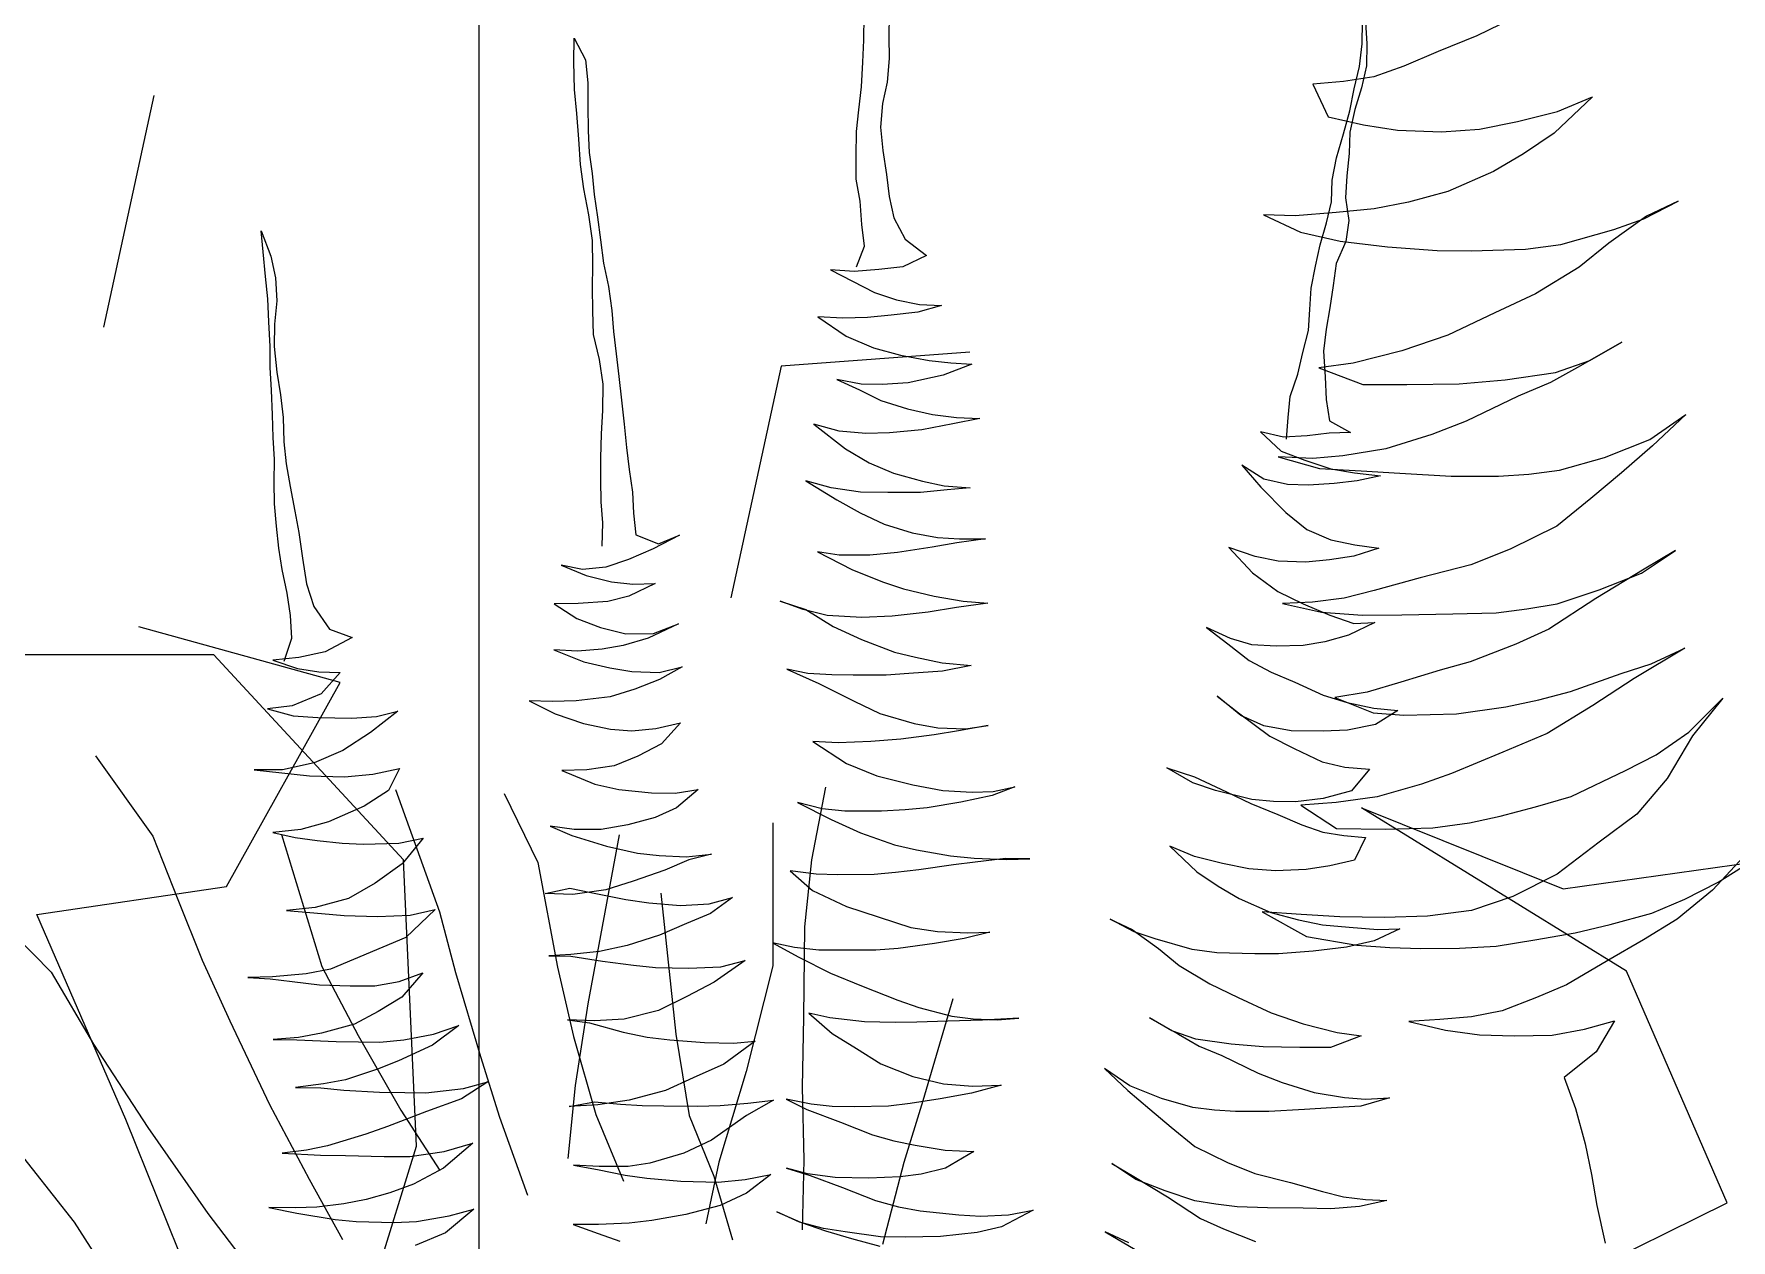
# Model space of a CAD drawing. Header units: metres. Extents: x -58 to 722, y -1100 to 345.
# Drawn here: x 25.841 to 26.2043, y 104.2276 to 104.4858 of the extents above; entities that cross this region are included whole.
import ezdxf

# ---------------------------------------------------------------- set-up
doc = ezdxf.new("R2010")
doc.units = ezdxf.units.M
doc.header["$MEASUREMENT"] = 0
doc.linetypes.add('CENTER2', pattern=[1.125, 0.75, -0.125, 0.125, -0.125])
doc.linetypes.add('CENTERX2', pattern=[4, 2.5, -0.5, 0.5, -0.5])
doc.layers.add('FSR_ARQ_002MURO', color=150, linetype='Continuous', lineweight=30)
doc.layers.add('FSR_ARQ_005VEGETACION', color=64, linetype='Continuous')
doc.layers.add('FSR_ARQ_016EJES', color=135, linetype='CENTER2')

# ---------------------------------------------------------------- blocks, each defined once
blk = doc.blocks.new('arbustos 01')
at = {"layer": 'FSR_ARQ_005VEGETACION', "color": 103}
for p, q in [((188.45045, -31.50977), (188.45016, -31.51492)), ((188.45124, -31.5149), (188.45117, -31.50964)), ((188.56375, -31.50799), (188.56382, -31.51325)), ((188.56981, -31.51401), (188.56973, -31.50815)), ((189.20522, -31.50895), (189.21354, -31.513)), ((188.45016, -31.51492), (188.45023, -31.52017)), ((188.45191, -31.52027), (188.45124, -31.5149)), ((188.56382, -31.51325), (188.56377, -31.51839)), ((188.57, -31.51927), (188.56981, -31.51401)), ((188.63866, -31.51355), (188.63598, -31.51873)), ((188.63874, -31.51917), (188.63866, -31.51355)), ((189.21354, -31.513), (189.22272, -31.51671)), ((188.56377, -31.51839), (188.56421, -31.52401)), ((188.57032, -31.52512), (188.57, -31.51927)), ((188.63598, -31.51873), (188.63546, -31.52423)), ((188.63859, -31.52575), (188.63874, -31.51917)), ((189.22272, -31.51671), (189.23088, -31.52024)), ((188.45023, -31.52017), (188.45138, -31.52542)), ((188.45318, -31.52563), (188.45191, -31.52027)), ((189.23088, -31.52024), (189.23803, -31.52273)), ((189.23803, -31.52273), (189.2452, -31.52386)), ((188.45138, -31.52542), (188.453, -31.53054)), ((188.4542, -31.53088), (188.45318, -31.52563)), ((188.56421, -31.52401), (188.56535, -31.52913)), ((188.57099, -31.53061), (188.57032, -31.52512)), ((188.63546, -31.52423), (188.63541, -31.52961)), ((188.63807, -31.53149), (188.63859, -31.52575)), ((189.19432, -31.53103), (189.18599, -31.5275)), ((189.18599, -31.5275), (189.1951, -31.53617)), ((189.2452, -31.52386), (189.25254, -31.52447)), ((189.25254, -31.52447), (189.24884, -31.53228)), ((188.453, -31.53054), (188.45415, -31.5359)), ((188.45571, -31.53636), (188.4542, -31.53088)), ((188.56535, -31.52913), (188.56579, -31.53474)), ((188.57154, -31.53574), (188.57099, -31.53061)), ((188.63541, -31.52961), (188.63537, -31.53559)), ((188.63755, -31.53759), (188.63807, -31.53149)), ((189.20386, -31.53338), (189.19432, -31.53103)), ((188.56579, -31.53474), (188.56527, -31.54025)), ((188.57162, -31.5416), (188.57154, -31.53574)), ((188.63537, -31.53559), (188.63508, -31.54074)), ((189.2129, -31.53522), (189.20386, -31.53338)), ((189.22195, -31.53585), (189.2129, -31.53522)), ((189.23239, -31.53548), (189.22195, -31.53585)), ((189.24044, -31.53422), (189.23239, -31.53548)), ((189.24884, -31.53228), (189.24044, -31.53422)), ((188.45415, -31.5359), (188.45434, -31.54104)), ((188.45735, -31.54207), (188.45571, -31.53636)), ((188.63715, -31.54358), (188.63755, -31.53759)), ((189.1951, -31.53617), (189.20239, -31.54106)), ((188.45434, -31.54104), (188.45489, -31.54629)), ((188.45837, -31.54732), (188.45735, -31.54207)), ((188.56527, -31.54025), (188.56439, -31.546)), ((188.57157, -31.5471), (188.57162, -31.5416)), ((188.63508, -31.54074), (188.63443, -31.54577)), ((188.6364, -31.54944), (188.63715, -31.54358)), ((189.20239, -31.54106), (189.20951, -31.54526)), ((188.45489, -31.54629), (188.4552, -31.55155)), ((188.45856, -31.55246), (188.45837, -31.54732)), ((188.56439, -31.546), (188.56374, -31.55127)), ((188.57069, -31.55237), (188.57157, -31.5471)), ((188.63443, -31.54577), (188.6339, -31.55079)), ((189.20951, -31.54526), (189.22039, -31.55002)), ((188.4552, -31.55155), (188.45444, -31.55694)), ((188.56374, -31.55127), (188.56261, -31.5563)), ((188.6339, -31.55079), (188.63314, -31.55618)), ((188.63517, -31.55556), (188.6364, -31.54944)), ((189.22039, -31.55002), (189.22976, -31.55254)), ((188.45971, -31.55746), (188.45856, -31.55246)), ((188.57029, -31.55787), (188.57069, -31.55237)), ((188.63429, -31.56167), (188.63517, -31.55556)), ((189.17379, -31.55657), (189.16564, -31.55236)), ((189.16564, -31.55236), (189.17312, -31.55588)), ((189.17312, -31.55588), (189.18209, -31.56233)), ((189.22976, -31.55254), (189.23794, -31.55419)), ((189.23794, -31.55419), (189.247, -31.555)), ((189.247, -31.555), (189.25673, -31.55582)), ((189.26426, -31.55558), (189.25548, -31.55973)), ((189.25673, -31.55582), (189.26426, -31.55558)), ((188.45444, -31.55694), (188.4551, -31.56195)), ((188.46121, -31.5627), (188.45971, -31.55746)), ((188.56261, -31.5563), (188.55993, -31.56136)), ((188.56964, -31.56302), (188.57029, -31.55787)), ((188.63314, -31.55618), (188.63238, -31.56157)), ((188.71316, -31.5594), (188.71085, -31.56541)), ((188.71263, -31.56443), (188.71316, -31.5594)), ((189.18094, -31.55906), (189.17379, -31.55657)), ((189.19355, -31.56265), (189.18094, -31.55906)), ((189.25548, -31.55973), (189.24605, -31.56183)), ((188.4551, -31.56195), (188.45745, -31.56718)), ((188.46236, -31.56783), (188.46121, -31.5627)), ((188.55993, -31.56136), (188.55485, -31.56526)), ((188.57151, -31.568), (188.56964, -31.56302)), ((188.63238, -31.56157), (188.63174, -31.56708)), ((188.63425, -31.56764), (188.63429, -31.56167)), ((189.18209, -31.56233), (189.1892, -31.56807)), ((189.20191, -31.56379), (189.19355, -31.56265)), ((189.2149, -31.56414), (189.20191, -31.56379)), ((189.22293, -31.56408), (189.2149, -31.56414)), ((189.23474, -31.56321), (189.22293, -31.56408)), ((189.24605, -31.56183), (189.23474, -31.56321)), ((188.45745, -31.56718), (188.45812, -31.57243)), ((188.46338, -31.57307), (188.46236, -31.56783)), ((188.55485, -31.56526), (188.5605, -31.56793)), ((188.5605, -31.56793), (188.56625, -31.56857)), ((188.63174, -31.56708), (188.6305, -31.5726)), ((188.63432, -31.5729), (188.63425, -31.56764)), ((188.71085, -31.56541), (188.70972, -31.57056)), ((188.71211, -31.57029), (188.71263, -31.56443)), ((189.1892, -31.56807), (189.19954, -31.57436)), ((188.56625, -31.56857), (188.57211, -31.56909)), ((188.5725, -31.57135), (188.56728, -31.57405)), ((188.57211, -31.56909), (188.57772, -31.56865)), ((188.57772, -31.56865), (188.5725, -31.57135)), ((188.70972, -31.57056), (188.70944, -31.57607)), ((188.71158, -31.57556), (188.71211, -31.57029)), ((188.45812, -31.57243), (188.4589, -31.57768)), ((188.46369, -31.57809), (188.46338, -31.57307)), ((188.56204, -31.5758), (188.55656, -31.57695)), ((188.56728, -31.57405), (188.56204, -31.5758)), ((188.6305, -31.5726), (188.62974, -31.57834)), ((188.63428, -31.5784), (188.63432, -31.5729)), ((188.70944, -31.57607), (188.70999, -31.58156)), ((188.7113, -31.58106), (188.71158, -31.57556)), ((189.19954, -31.57436), (189.20923, -31.57894)), ((188.4589, -31.57768), (188.45981, -31.5828)), ((188.464, -31.58311), (188.46369, -31.57809)), ((188.55656, -31.57695), (188.5513, -31.57714)), ((188.5513, -31.57714), (188.55694, -31.57873)), ((188.55694, -31.57873), (188.56329, -31.57949)), ((188.56329, -31.57949), (188.56891, -31.58001)), ((188.56891, -31.58001), (188.57477, -31.58017)), ((188.58075, -31.57985), (188.57399, -31.58448)), ((188.57477, -31.58017), (188.58075, -31.57985)), ((188.62974, -31.57834), (188.62933, -31.58337)), ((188.63412, -31.58402), (188.63428, -31.5784)), ((189.20923, -31.57894), (189.22044, -31.58422)), ((188.45981, -31.5828), (188.46048, -31.58805)), ((188.46539, -31.58835), (188.464, -31.58311)), ((188.62933, -31.58337), (188.62868, -31.58864)), ((188.63264, -31.59002), (188.63412, -31.58402)), ((188.70999, -31.58156), (188.71006, -31.58694)), ((188.71102, -31.58692), (188.7113, -31.58106)), ((189.22044, -31.58422), (189.23133, -31.58796)), ((188.46048, -31.58805), (188.46008, -31.59416)), ((188.46653, -31.59347), (188.46539, -31.58835)), ((188.56746, -31.5872), (188.56103, -31.58896)), ((188.57399, -31.58448), (188.56746, -31.5872)), ((188.71006, -31.58694), (188.70943, -31.59304)), ((188.71097, -31.59194), (188.71102, -31.58692)), ((189.18667, -31.59026), (189.17904, -31.58588)), ((189.17904, -31.58588), (189.18888, -31.59149)), ((189.23133, -31.58796), (189.24292, -31.59085)), ((188.5491, -31.5908), (188.54408, -31.5911)), ((188.54408, -31.5911), (188.55093, -31.59376)), ((188.55423, -31.59025), (188.5491, -31.5908)), ((188.56103, -31.58896), (188.55423, -31.59025)), ((188.62868, -31.58864), (188.62804, -31.59403)), ((188.63177, -31.59589), (188.63264, -31.59002)), ((188.71068, -31.59733), (188.71097, -31.59194)), ((189.19484, -31.5931), (189.18667, -31.59026)), ((189.18888, -31.59149), (189.19601, -31.59551)), ((189.25111, -31.59199), (189.24063, -31.59595)), ((189.24292, -31.59085), (189.25111, -31.59199)), ((188.46008, -31.59416), (188.4598, -31.59954)), ((188.4684, -31.59882), (188.46653, -31.59347)), ((188.55093, -31.59376), (188.5592, -31.59556)), ((188.5592, -31.59556), (188.56542, -31.59595)), ((188.56542, -31.59595), (188.57044, -31.59588)), ((188.57044, -31.59588), (188.57617, -31.59473)), ((188.57617, -31.59473), (188.57082, -31.59719)), ((188.62804, -31.59403), (188.6274, -31.59965)), ((188.63185, -31.6021), (188.63177, -31.59589)), ((188.70943, -31.59304), (188.70855, -31.59843)), ((189.20679, -31.59481), (189.19484, -31.5931)), ((189.19601, -31.59551), (189.20366, -31.5987)), ((189.21772, -31.59581), (189.20679, -31.59481)), ((189.2302, -31.59598), (189.21772, -31.59581)), ((189.24063, -31.59595), (189.2302, -31.59598)), ((188.4598, -31.59954), (188.45903, -31.60457)), ((188.46882, -31.60384), (188.4684, -31.59882)), ((188.56571, -31.59977), (188.55941, -31.60177)), ((188.57082, -31.59719), (188.56571, -31.59977)), ((188.6274, -31.59965), (188.62676, -31.6054)), ((188.70855, -31.59843), (188.7079, -31.60382)), ((188.7104, -31.60319), (188.71068, -31.59733)), ((189.20366, -31.5987), (189.21606, -31.60468)), ((188.46925, -31.60897), (188.46882, -31.60384)), ((188.54772, -31.60384), (188.54222, -31.60404)), ((188.54222, -31.60404), (188.54858, -31.60527)), ((188.55345, -31.60305), (188.54772, -31.60384)), ((188.55941, -31.60177), (188.55345, -31.60305)), ((188.63217, -31.60772), (188.63185, -31.6021)), ((188.7079, -31.60382), (188.70774, -31.60956)), ((188.71024, -31.60857), (188.7104, -31.60319)), ((189.1724, -31.60904), (189.16376, -31.60311)), ((189.16376, -31.60311), (189.17169, -31.61057)), ((188.45903, -31.60457), (188.45405, -31.60739)), ((188.45405, -31.60739), (188.45907, -31.60756)), ((188.45907, -31.60756), (188.46434, -31.6082)), ((188.46434, -31.6082), (188.46996, -31.60849)), ((188.46996, -31.60849), (188.47544, -31.60722)), ((188.47544, -31.60722), (188.47049, -31.61183)), ((188.54858, -31.60527), (188.55601, -31.60672)), ((188.55601, -31.60672), (188.56367, -31.60745)), ((188.56367, -31.60745), (188.56929, -31.60762)), ((188.56929, -31.60762), (188.57562, -31.60705)), ((188.58169, -31.60541), (188.57412, -31.61126)), ((188.57562, -31.60705), (188.58169, -31.60541)), ((188.62676, -31.6054), (188.62623, -31.61091)), ((188.63236, -31.61345), (188.63217, -31.60772)), ((189.21606, -31.60468), (189.22422, -31.60787)), ((189.22422, -31.60787), (189.23512, -31.61126)), ((188.47049, -31.61183), (188.4649, -31.61393)), ((188.57412, -31.61126), (188.56855, -31.61456)), ((188.62623, -31.61091), (188.62559, -31.61618)), ((188.70774, -31.60956), (188.70722, -31.61483)), ((188.70995, -31.61383), (188.71024, -31.60857)), ((189.17169, -31.61057), (189.17913, -31.617)), ((189.18311, -31.61329), (189.1724, -31.60904)), ((189.23512, -31.61126), (189.24535, -31.61294)), ((188.45871, -31.61605), (188.4531, -31.61696)), ((188.4649, -31.61393), (188.45871, -31.61605)), ((188.47464, -31.61846), (188.47985, -31.61517)), ((188.47985, -31.61517), (188.47538, -31.62037)), ((188.56855, -31.61456), (188.56272, -31.61703)), ((188.62559, -31.61618), (188.62482, -31.62156)), ((188.63232, -31.61871), (188.63236, -31.61345)), ((188.70722, -31.61483), (188.70621, -31.62022)), ((188.71002, -31.61921), (188.70995, -31.61383)), ((189.19384, -31.61634), (189.18311, -31.61329)), ((189.20118, -31.6173), (189.19384, -31.61634)), ((189.24103, -31.61647), (189.23179, -31.61703)), ((189.25096, -31.61592), (189.24103, -31.61647)), ((189.24535, -31.61294), (189.25253, -31.61355)), ((189.26074, -31.61315), (189.25096, -31.61592)), ((189.25253, -31.61355), (189.26074, -31.61315)), ((188.4531, -31.61696), (188.4469, -31.61765)), ((188.4469, -31.61765), (188.45241, -31.61889)), ((188.45241, -31.61889), (188.45792, -31.61953)), ((188.45792, -31.61953), (188.46402, -31.61992)), ((188.46402, -31.61992), (188.46904, -31.61974)), ((188.46904, -31.61974), (188.47464, -31.61846)), ((188.47538, -31.62037), (188.46937, -31.62643)), ((188.55069, -31.62006), (188.54448, -31.6205)), ((188.54448, -31.6205), (188.54999, -31.62103)), ((188.55581, -31.61892), (188.55069, -31.62006)), ((188.56272, -31.61703), (188.55581, -31.61892)), ((188.57055, -31.62158), (188.57759, -31.62053)), ((188.58355, -31.6189), (188.5762, -31.62342)), ((188.57759, -31.62053), (188.58355, -31.6189)), ((188.63227, -31.62385), (188.63232, -31.61871)), ((188.70621, -31.62022), (188.7051, -31.62609)), ((188.70998, -31.62435), (188.71002, -31.61921)), ((189.17913, -31.617), (189.1864, -31.62308)), ((189.20836, -31.61774), (189.20118, -31.6173)), ((189.21964, -31.61772), (189.20836, -31.61774)), ((189.23179, -31.61703), (189.21964, -31.61772)), ((188.54999, -31.62103), (188.55633, -31.62166)), ((188.55633, -31.62166), (188.5641, -31.62167)), ((188.5641, -31.62167), (188.57055, -31.62158)), ((188.5762, -31.62342), (188.57062, -31.62648)), ((188.62482, -31.62156), (188.62453, -31.62659)), ((188.63186, -31.62888), (188.63227, -31.62385)), ((188.70945, -31.62962), (188.70998, -31.62435)), ((189.1864, -31.62308), (189.19452, -31.62969)), ((188.46937, -31.62643), (188.4644, -31.63044)), ((188.57062, -31.62648), (188.56492, -31.62919)), ((188.62453, -31.62659), (188.62401, -31.63174)), ((188.7051, -31.62609), (188.70421, -31.63113)), ((188.4644, -31.63044), (188.4587, -31.63291)), ((188.54704, -31.63266), (188.54082, -31.63263)), ((188.54082, -31.63263), (188.54765, -31.63361)), ((188.55229, -31.63235), (188.54704, -31.63266)), ((188.55825, -31.6312), (188.55229, -31.63235)), ((188.56492, -31.62919), (188.55825, -31.6312)), ((188.61866, -31.63384), (188.61361, -31.63176)), ((188.61361, -31.63176), (188.61987, -31.63502)), ((188.62401, -31.63174), (188.61866, -31.63384)), ((188.63205, -31.63438), (188.63186, -31.62888)), ((188.70421, -31.63113), (188.70334, -31.63723)), ((188.70892, -31.63489), (188.70945, -31.62962)), ((189.19452, -31.62969), (189.20556, -31.63514)), ((188.45298, -31.63406), (188.44725, -31.63485)), ((188.44725, -31.63485), (188.45325, -31.6368)), ((188.4587, -31.63291), (188.45298, -31.63406)), ((188.45325, -31.6368), (188.459, -31.63768)), ((188.47668, -31.63685), (188.48299, -31.63473)), ((188.48299, -31.63473), (188.47733, -31.64078)), ((188.54765, -31.63361), (188.55352, -31.63461)), ((188.55352, -31.63461), (188.56178, -31.63593)), ((188.56178, -31.63593), (188.56837, -31.63656)), ((188.56837, -31.63656), (188.57566, -31.63658)), ((188.58079, -31.63579), (188.5726, -31.63997)), ((188.57566, -31.63658), (188.58079, -31.63579)), ((188.61987, -31.63502), (188.62576, -31.63757)), ((188.70815, -31.63992), (188.70892, -31.63489)), ((189.17436, -31.64087), (189.16623, -31.63546)), ((189.16623, -31.63546), (189.17369, -31.63984)), ((189.20556, -31.63514), (189.21491, -31.63886)), ((188.459, -31.63768), (188.46463, -31.6382)), ((188.46463, -31.6382), (188.4712, -31.638)), ((188.4712, -31.638), (188.47668, -31.63685)), ((188.47733, -31.64078), (188.4713, -31.64517)), ((188.5726, -31.63997), (188.56534, -31.64293)), ((188.62576, -31.63757), (188.63116, -31.63941)), ((188.63116, -31.63941), (188.63667, -31.63993)), ((188.6418, -31.63891), (188.63585, -31.64138)), ((188.63667, -31.63993), (188.6418, -31.63891)), ((188.70334, -31.63723), (188.70234, -31.64334)), ((188.70692, -31.64555), (188.70815, -31.63992)), ((189.17369, -31.63984), (189.18522, -31.64683)), ((189.21491, -31.63886), (189.22701, -31.64193)), ((188.56035, -31.64456), (188.55308, -31.64633)), ((188.56534, -31.64293), (188.56035, -31.64456)), ((188.62476, -31.64344), (188.61938, -31.64328)), ((188.61938, -31.64328), (188.62564, -31.6463)), ((188.62978, -31.6429), (188.62476, -31.64344)), ((188.63585, -31.64138), (188.62978, -31.6429)), ((188.70234, -31.64334), (188.70062, -31.64875)), ((189.18439, -31.64477), (189.17436, -31.64087)), ((189.19444, -31.64816), (189.18439, -31.64477)), ((189.22701, -31.64193), (189.23791, -31.64498)), ((188.46524, -31.64812), (188.45894, -31.65083)), ((188.4713, -31.64517), (188.46524, -31.64812)), ((188.54616, -31.6475), (188.54031, -31.64794)), ((188.54031, -31.64794), (188.54774, -31.64903)), ((188.55308, -31.64633), (188.54616, -31.6475)), ((188.58967, -31.6475), (188.5836, -31.6495)), ((188.5842, -31.64949), (188.58967, -31.6475)), ((188.62564, -31.6463), (188.63068, -31.64755)), ((188.63068, -31.64755), (188.63774, -31.64805)), ((188.63774, -31.64805), (188.64347, -31.64809)), ((188.64347, -31.64809), (188.63802, -31.65163)), ((188.70062, -31.64875), (188.69687, -31.65418)), ((188.70615, -31.65094), (188.70692, -31.64555)), ((189.18522, -31.64683), (189.19641, -31.65417)), ((189.2016, -31.64928), (189.19444, -31.64816)), ((189.23791, -31.64498), (189.24507, -31.64679)), ((189.24507, -31.64679), (189.25258, -31.64775)), ((189.25975, -31.64802), (189.25049, -31.65011)), ((189.25258, -31.64775), (189.25975, -31.64802)), ((188.45323, -31.65282), (188.44821, -31.65253)), ((188.44821, -31.65253), (188.45446, -31.65556)), ((188.45894, -31.65083), (188.45323, -31.65282)), ((188.54774, -31.64903), (188.55444, -31.65013)), ((188.55444, -31.65013), (188.56306, -31.65109)), ((188.56306, -31.65109), (188.57024, -31.65135)), ((188.57024, -31.65135), (188.57848, -31.65088)), ((188.5836, -31.6495), (188.57708, -31.65353)), ((188.57848, -31.65088), (188.5842, -31.64949)), ((188.61978, -31.65522), (188.61389, -31.65291)), ((188.61389, -31.65291), (188.62111, -31.65628)), ((188.63802, -31.65163), (188.63243, -31.65374)), ((188.70587, -31.65633), (188.70615, -31.65094)), ((189.20894, -31.65023), (189.2016, -31.64928)), ((189.2192, -31.65054), (189.20894, -31.65023)), ((189.23133, -31.65071), (189.2192, -31.65054)), ((189.24074, -31.65084), (189.23133, -31.65071)), ((189.25049, -31.65011), (189.24074, -31.65084)), ((188.45446, -31.65556), (188.4601, -31.65715)), ((188.47745, -31.65787), (188.48257, -31.65637)), ((188.48257, -31.65637), (188.48827, -31.65378)), ((188.48827, -31.65378), (188.48318, -31.65768)), ((188.57031, -31.65661), (188.56246, -31.65959)), ((188.57708, -31.65353), (188.57031, -31.65661)), ((188.62636, -31.65525), (188.61978, -31.65522)), ((188.62111, -31.65628), (188.62699, -31.658)), ((188.63243, -31.65374), (188.62636, -31.65525)), ((188.69687, -31.65418), (188.69152, -31.65616)), ((188.69152, -31.65616), (188.6979, -31.65954)), ((188.70768, -31.66177), (188.70587, -31.65633)), ((189.19641, -31.65417), (189.20422, -31.65769)), ((188.4601, -31.65715), (188.46526, -31.65804)), ((188.46526, -31.65804), (188.47171, -31.65819)), ((188.47171, -31.65819), (188.47745, -31.65787)), ((188.48318, -31.65768), (188.47809, -31.66157)), ((188.55746, -31.66085), (188.55114, -31.66213)), ((188.56246, -31.65959), (188.55746, -31.66085)), ((188.62699, -31.658), (188.63203, -31.65888)), ((188.63203, -31.65888), (188.63789, -31.6594)), ((188.6435, -31.65909), (188.63637, -31.66193)), ((188.63789, -31.6594), (188.6435, -31.65909)), ((188.6979, -31.65954), (188.70414, -31.66089)), ((188.70414, -31.66089), (188.71036, -31.66153)), ((189.17202, -31.66238), (189.16403, -31.65869)), ((189.16403, -31.65869), (189.17607, -31.66586)), ((189.20422, -31.65769), (189.21511, -31.66194)), ((188.47287, -31.66439), (188.46729, -31.66674)), ((188.47809, -31.66157), (188.47287, -31.66439)), ((188.55114, -31.66213), (188.54422, -31.66282)), ((188.54422, -31.66282), (188.55105, -31.66417)), ((188.55105, -31.66417), (188.55906, -31.66466)), ((188.55906, -31.66466), (188.56445, -31.66506)), ((188.56445, -31.66506), (188.57234, -31.66507)), ((188.57234, -31.66507), (188.57736, -31.665)), ((188.57736, -31.665), (188.58309, -31.66469)), ((188.5881, -31.66366), (188.5805, -31.66711)), ((188.58309, -31.66469), (188.5881, -31.66366)), ((188.61847, -31.66445), (188.61296, -31.66309)), ((188.61296, -31.66309), (188.61838, -31.66612)), ((188.62493, -31.66424), (188.61847, -31.66445)), ((188.63017, -31.66333), (188.62493, -31.66424)), ((188.63637, -31.66193), (188.63017, -31.66333)), ((188.6994, -31.6643), (188.69438, -31.66449)), ((188.69438, -31.66449), (188.69887, -31.66957)), ((188.70453, -31.66352), (188.6994, -31.6643)), ((188.71036, -31.66153), (188.70453, -31.66352)), ((189.17916, -31.6647), (189.17202, -31.66238)), ((189.19125, -31.66897), (189.17916, -31.6647)), ((189.21511, -31.66194), (189.22226, -31.66392)), ((189.22226, -31.66392), (189.23163, -31.66678)), ((188.46729, -31.66674), (188.46051, -31.66982)), ((188.5805, -31.66711), (188.57207, -31.67129)), ((188.61838, -31.66612), (188.62427, -31.66843)), ((188.62427, -31.66843), (188.63015, -31.67026)), ((189.17607, -31.66586), (189.1859, -31.67232)), ((189.19874, -31.67095), (189.19125, -31.66897)), ((189.23163, -31.66678), (189.23963, -31.66912)), ((188.44848, -31.67297), (188.44275, -31.67353)), ((188.4548, -31.67157), (188.44848, -31.67297)), ((188.46051, -31.66982), (188.4548, -31.67157)), ((188.48007, -31.67469), (188.48574, -31.67007)), ((188.48574, -31.67007), (188.48066, -31.67409)), ((188.57207, -31.67129), (188.56601, -31.67424)), ((188.63015, -31.67026), (188.63817, -31.67123)), ((188.63817, -31.67123), (188.64391, -31.67139)), ((188.64941, -31.6712), (188.64323, -31.67427)), ((188.64391, -31.67139), (188.64941, -31.6712)), ((188.69887, -31.66957), (188.70573, -31.67235)), ((188.71159, -31.6731), (188.70552, -31.67474)), ((188.70573, -31.67235), (188.71159, -31.6731)), ((189.16307, -31.67868), (189.15498, -31.67053)), ((189.15498, -31.67053), (189.16221, -31.67952)), ((189.1859, -31.67232), (189.19675, -31.67896)), ((189.20659, -31.6726), (189.19874, -31.67095)), ((189.21836, -31.6743), (189.20659, -31.6726)), ((189.24731, -31.67042), (189.2382, -31.67405)), ((189.23963, -31.66912), (189.24731, -31.67042)), ((188.44275, -31.67353), (188.44806, -31.6768)), ((188.44806, -31.6768), (188.45477, -31.67815)), ((188.46816, -31.67832), (188.4746, -31.67716)), ((188.48066, -31.67409), (188.4732, -31.67957)), ((188.4746, -31.67716), (188.48007, -31.67469)), ((188.54562, -31.67787), (188.54023, -31.6771)), ((188.54023, -31.6771), (188.5473, -31.67832)), ((188.55779, -31.67663), (188.55219, -31.67766)), ((188.56601, -31.67424), (188.55779, -31.67663)), ((188.61925, -31.67782), (188.61338, -31.67647)), ((188.61338, -31.67647), (188.61787, -31.68143)), ((188.63645, -31.67663), (188.63001, -31.67792)), ((188.64323, -31.67427), (188.63645, -31.67663)), ((188.68568, -31.67489), (188.68064, -31.67364)), ((188.68064, -31.67364), (188.68716, -31.6787)), ((188.69154, -31.67529), (188.68568, -31.67489)), ((188.69967, -31.67518), (188.69154, -31.67529)), ((188.70552, -31.67474), (188.69967, -31.67518)), ((189.23084, -31.67464), (189.21836, -31.6743)), ((189.2382, -31.67405), (189.23084, -31.67464)), ((188.45477, -31.67815), (188.46051, -31.67843)), ((188.46051, -31.67843), (188.46816, -31.67832)), ((188.4732, -31.67957), (188.46738, -31.68252)), ((188.55219, -31.67766), (188.54562, -31.67787)), ((188.5473, -31.67832), (188.55305, -31.67932)), ((188.55305, -31.67932), (188.56095, -31.68029)), ((188.56095, -31.68029), (188.56813, -31.68091)), ((188.56813, -31.68091), (188.57591, -31.68116)), ((188.58188, -31.68084), (188.57394, -31.68609)), ((188.57591, -31.68116), (188.58188, -31.68084)), ((188.625, -31.67834), (188.61925, -31.67782)), ((188.63001, -31.67792), (188.625, -31.67834)), ((188.68716, -31.6787), (188.69368, -31.68303)), ((189.16221, -31.67952), (189.16822, -31.68969)), ((189.17087, -31.68408), (189.16307, -31.67868)), ((189.19675, -31.67896), (189.20729, -31.68338)), ((188.46738, -31.68252), (188.46073, -31.68571)), ((188.61787, -31.68143), (188.62353, -31.68434)), ((188.62353, -31.68434), (188.62918, -31.68666)), ((188.69368, -31.68303), (188.70053, -31.68593)), ((189.17817, -31.68777), (189.17087, -31.68408)), ((189.20729, -31.68338), (189.21954, -31.68851)), ((188.45537, -31.68698), (188.44952, -31.68742)), ((188.44952, -31.68742), (188.45377, -31.69262)), ((188.46073, -31.68571), (188.45537, -31.68698)), ((188.49114, -31.68925), (188.48354, -31.69282)), ((188.49769, -31.68713), (188.49114, -31.68925)), ((188.49152, -31.69068), (188.49769, -31.68713)), ((188.56669, -31.68906), (188.55811, -31.69121)), ((188.57394, -31.68609), (188.56669, -31.68906)), ((188.62918, -31.68666), (188.63564, -31.68764)), ((188.64162, -31.6878), (188.63378, -31.69102)), ((188.63564, -31.68764), (188.64162, -31.6878)), ((188.68658, -31.68863), (188.68023, -31.68728)), ((188.68023, -31.68728), (188.68281, -31.6925)), ((188.69328, -31.68925), (188.68658, -31.68863)), ((188.70165, -31.68902), (188.69328, -31.68925)), ((188.70053, -31.68593), (188.70808, -31.68762)), ((188.70821, -31.68833), (188.70165, -31.68902)), ((188.70808, -31.68762), (188.71478, -31.68764)), ((188.71478, -31.68764), (188.70821, -31.68833)), ((189.19108, -31.69393), (189.17817, -31.68777)), ((189.21954, -31.68851), (189.22668, -31.691)), ((188.45377, -31.69262), (188.46049, -31.69444)), ((188.47747, -31.69469), (188.48617, -31.69254)), ((188.48354, -31.69282), (188.47772, -31.69565)), ((188.48617, -31.69254), (188.49152, -31.69068)), ((188.53901, -31.69278), (188.53385, -31.69166)), ((188.53385, -31.69166), (188.53926, -31.69373)), ((188.54403, -31.69295), (188.53901, -31.69278)), ((188.55096, -31.6925), (188.54403, -31.69295)), ((188.55811, -31.69121), (188.55096, -31.6925)), ((188.61468, -31.69319), (188.60917, -31.69231)), ((188.60917, -31.69231), (188.61437, -31.69666)), ((188.6203, -31.69311), (188.61468, -31.69319)), ((188.62806, -31.69229), (188.6203, -31.69311)), ((188.63378, -31.69102), (188.62806, -31.69229)), ((188.68281, -31.6925), (188.6886, -31.69625)), ((189.16822, -31.68969), (189.17546, -31.69817)), ((189.22668, -31.691), (189.23724, -31.69405)), ((188.46049, -31.69444), (188.46707, -31.69519)), ((188.46707, -31.69519), (188.47233, -31.69512)), ((188.47772, -31.69565), (188.4713, -31.69824)), ((188.47233, -31.69512), (188.47747, -31.69469)), ((188.53926, -31.69373), (188.54669, -31.69531)), ((188.54669, -31.69531), (188.55472, -31.69663)), ((188.55472, -31.69663), (188.55998, -31.69716)), ((188.55998, -31.69716), (188.56561, -31.69744)), ((188.57433, -31.69744), (188.5797, -31.69689)), ((188.58554, -31.69538), (188.57759, -31.69943)), ((188.5797, -31.69689), (188.58554, -31.69538)), ((188.61437, -31.69666), (188.61942, -31.69898)), ((188.6886, -31.69625), (188.69713, -31.69996)), ((189.19959, -31.69644), (189.19108, -31.69393)), ((189.20794, -31.69861), (189.19959, -31.69644)), ((189.23724, -31.69405), (189.24697, -31.69538)), ((189.25534, -31.696), (189.24689, -31.70153)), ((189.24697, -31.69538), (189.25534, -31.696)), ((188.4656, -31.70071), (188.4606, -31.70245)), ((188.4713, -31.69824), (188.4656, -31.70071)), ((188.56561, -31.69744), (188.57433, -31.69744)), ((188.57759, -31.69943), (188.57058, -31.70263)), ((188.61942, -31.69898), (188.6259, -31.70069)), ((188.6259, -31.70069), (188.63225, -31.7018)), ((188.63871, -31.70183), (188.64443, -31.70103)), ((188.64443, -31.70103), (188.6392, -31.70325)), ((188.69713, -31.69996), (188.70373, -31.70178)), ((189.17546, -31.69817), (189.18443, -31.70479)), ((189.21527, -31.70025), (189.20794, -31.69861)), ((189.22398, -31.70139), (189.21527, -31.70025)), ((189.23526, -31.70171), (189.22398, -31.70139)), ((188.45559, -31.70324), (188.45045, -31.70367)), ((188.45045, -31.70367), (188.45304, -31.70913)), ((188.4606, -31.70245), (188.45559, -31.70324)), ((188.57058, -31.70263), (188.56249, -31.70549)), ((188.6392, -31.70325), (188.63099, -31.70576)), ((188.63225, -31.7018), (188.63871, -31.70183)), ((188.68035, -31.70509), (188.67459, -31.70385)), ((188.67459, -31.70385), (188.67958, -31.71)), ((188.68884, -31.70533), (188.68035, -31.70509)), ((188.69386, -31.70502), (188.68884, -31.70533)), ((188.69983, -31.70446), (188.69386, -31.70502)), ((188.70508, -31.70368), (188.69983, -31.70446)), ((188.70373, -31.70178), (188.71032, -31.70253)), ((188.71032, -31.70253), (188.70508, -31.70368)), ((189.18443, -31.70479), (189.19442, -31.71244)), ((189.24689, -31.70153), (189.23526, -31.70171)), ((188.45304, -31.70913), (188.45891, -31.71048)), ((188.48449, -31.7099), (188.49116, -31.70825)), ((188.49698, -31.70578), (188.49061, -31.71185)), ((188.49116, -31.70825), (188.49698, -31.70578)), ((188.53026, -31.7088), (188.53611, -31.70872)), ((188.53588, -31.70896), (188.53026, -31.7088)), ((188.54352, -31.70862), (188.53588, -31.70896)), ((188.53611, -31.70872), (188.5433, -31.70958)), ((188.54913, -31.70806), (188.54352, -31.70862)), ((188.55724, -31.70664), (188.54913, -31.70806)), ((188.56249, -31.70549), (188.55724, -31.70664)), ((188.61202, -31.70829), (188.60603, -31.70765)), ((188.60603, -31.70765), (188.61143, -31.70901)), ((188.61143, -31.70901), (188.61708, -31.71144)), ((188.61847, -31.70796), (188.61202, -31.70829)), ((188.6236, -31.70741), (188.61847, -31.70796)), ((188.63099, -31.70576), (188.6236, -31.70741)), ((189.15002, -31.70825), (189.15743, -31.71622)), ((188.45891, -31.71048), (188.46455, -31.71136)), ((188.46455, -31.71136), (188.47184, -31.71162)), ((188.47184, -31.71162), (188.47817, -31.71118)), ((188.47817, -31.71118), (188.48449, -31.7099)), ((188.49061, -31.71185), (188.48552, -31.71526)), ((188.5433, -31.70958), (188.54845, -31.71022)), ((188.54845, -31.71022), (188.55671, -31.71143)), ((188.55671, -31.71143), (188.56222, -31.71207)), ((188.56222, -31.71207), (188.56736, -31.71248)), ((188.56736, -31.71248), (188.57597, -31.7126)), ((188.57597, -31.7126), (188.58111, -31.71241)), ((188.58111, -31.71241), (188.58732, -31.71161)), ((188.58732, -31.71161), (188.582, -31.71634)), ((188.61708, -31.71144), (188.62465, -31.71409)), ((188.67958, -31.71), (188.68598, -31.71457)), ((189.15609, -31.71432), (189.1488, -31.70977)), ((189.19442, -31.71244), (189.20495, -31.71772)), ((188.48552, -31.71526), (188.48054, -31.7182)), ((188.582, -31.71634), (188.57392, -31.72016)), ((188.62465, -31.71409), (188.63113, -31.71616)), ((188.63472, -31.71682), (188.62638, -31.71849)), ((188.63113, -31.71616), (188.63903, -31.71724)), ((188.63973, -31.7158), (188.63472, -31.71682)), ((188.63903, -31.71724), (188.64561, -31.71703)), ((188.64561, -31.71703), (188.63973, -31.7158)), ((188.68598, -31.71457), (188.69236, -31.71819)), ((189.16407, -31.71836), (189.15609, -31.71432)), ((189.15743, -31.71622), (189.16589, -31.72317)), ((188.47293, -31.72153), (188.46638, -31.72329)), ((188.48054, -31.7182), (188.47293, -31.72153)), ((188.57392, -31.72016), (188.55857, -31.72515)), ((188.60655, -31.71948), (188.60103, -31.718)), ((188.60103, -31.718), (188.60622, -31.72175)), ((188.61337, -31.71986), (188.60655, -31.71948)), ((188.62089, -31.71928), (188.61337, -31.71986)), ((188.62638, -31.71849), (188.62089, -31.71928)), ((188.67771, -31.72222), (188.67172, -31.72086)), ((188.67172, -31.72086), (188.67874, -31.72746)), ((188.69236, -31.71819), (188.70028, -31.72036)), ((188.7071, -31.7211), (188.69875, -31.72181)), ((188.70028, -31.72036), (188.7071, -31.7211)), ((189.17189, -31.72171), (189.16407, -31.71836)), ((189.20495, -31.71772), (189.21482, -31.7211)), ((189.21482, -31.7211), (189.22523, -31.72244)), ((189.26457, -31.72143), (189.25406, -31.72727)), ((189.25533, -31.72199), (189.26457, -31.72143)), ((188.44752, -31.72558), (188.44226, -31.72541)), ((188.44226, -31.72541), (188.4484, -31.72832)), ((188.45433, -31.72501), (188.44752, -31.72558)), ((188.46066, -31.72445), (188.45433, -31.72501)), ((188.46638, -31.72329), (188.46066, -31.72445)), ((188.50551, -31.72611), (188.51121, -31.72316)), ((188.51121, -31.72316), (188.50598, -31.72562)), ((188.55857, -31.72515), (188.55225, -31.72607)), ((188.60622, -31.72175), (188.61199, -31.72419)), ((188.61199, -31.72419), (188.61837, -31.72697)), ((188.68549, -31.72247), (188.67771, -31.72222)), ((188.69337, -31.72224), (188.68549, -31.72247)), ((188.69875, -31.72181), (188.69337, -31.72224)), ((189.16589, -31.72317), (189.17386, -31.72807)), ((189.18177, -31.72441), (189.17189, -31.72171)), ((189.19012, -31.72641), (189.18177, -31.72441)), ((189.22523, -31.72244), (189.23548, -31.72275)), ((189.23548, -31.72275), (189.24609, -31.72255)), ((189.24609, -31.72255), (189.25533, -31.72199)), ((188.4484, -31.72832), (188.45499, -31.72978)), ((188.4917, -31.73036), (188.50051, -31.72785)), ((188.50598, -31.72562), (188.49971, -31.73013)), ((188.50051, -31.72785), (188.50551, -31.72611)), ((188.54508, -31.72641), (188.53982, -31.72624)), ((188.53982, -31.72624), (188.54593, -31.72771)), ((188.55225, -31.72607), (188.54508, -31.72641)), ((188.54593, -31.72771), (188.553, -31.72893)), ((188.553, -31.72893), (188.56163, -31.73013)), ((188.59149, -31.72877), (188.58521, -31.7322)), ((188.58625, -31.72991), (188.59149, -31.72877)), ((188.61837, -31.72697), (188.62605, -31.72937)), ((188.62605, -31.72937), (188.63264, -31.73084)), ((188.67874, -31.72746), (188.69665, -31.73499)), ((189.19968, -31.72807), (189.19012, -31.72641)), ((189.20889, -31.72957), (189.19968, -31.72807)), ((189.2176, -31.73003), (189.20889, -31.72957)), ((189.24206, -31.72933), (189.23419, -31.72991)), ((189.25406, -31.72727), (189.24206, -31.72933)), ((188.45499, -31.72978), (188.4629, -31.73075)), ((188.4629, -31.73075), (188.47115, -31.73136)), ((188.47115, -31.73136), (188.47677, -31.7314)), ((188.47677, -31.7314), (188.48585, -31.73116)), ((188.48585, -31.73116), (188.4917, -31.73036)), ((188.49971, -31.73013), (188.49474, -31.73414)), ((188.56163, -31.73013), (188.56689, -31.73054)), ((188.56689, -31.73054), (188.57538, -31.73054)), ((188.57538, -31.73054), (188.58052, -31.73047)), ((188.58521, -31.7322), (188.57773, -31.73601)), ((188.58052, -31.73047), (188.58625, -31.72991)), ((188.60376, -31.73446), (188.59801, -31.73298)), ((188.59801, -31.73298), (188.60537, -31.73814)), ((188.63196, -31.73312), (188.62456, -31.73406)), ((188.63947, -31.73194), (188.63196, -31.73312)), ((188.63264, -31.73084), (188.63947, -31.73158)), ((188.63947, -31.73158), (188.64473, -31.73187)), ((188.64473, -31.73187), (188.63947, -31.73194)), ((189.22683, -31.73015), (189.2176, -31.73003)), ((189.23419, -31.72991), (189.22683, -31.73015)), ((188.49474, -31.73414), (188.48751, -31.73855)), ((188.57773, -31.73601), (188.57035, -31.73898)), ((188.61142, -31.73483), (188.60376, -31.73446)), ((188.61931, -31.73461), (188.61142, -31.73483)), ((188.62456, -31.73406), (188.61931, -31.73461)), ((188.68032, -31.73796), (188.67467, -31.73589)), ((188.67467, -31.73589), (188.67965, -31.74168)), ((188.69665, -31.73499), (188.70241, -31.73611)), ((188.70241, -31.73611), (188.71043, -31.73683)), ((188.71103, -31.7373), (188.70578, -31.73797)), ((188.71043, -31.73683), (188.71629, -31.73699)), ((188.71629, -31.73699), (188.71103, -31.7373)), ((188.48074, -31.74175), (188.4729, -31.74544)), ((188.48751, -31.73855), (188.48074, -31.74175)), ((188.57035, -31.73898), (188.56168, -31.74244)), ((188.60537, -31.73814), (188.61187, -31.74152)), ((188.61187, -31.74152), (188.61861, -31.7449)), ((188.67965, -31.74168), (188.68532, -31.74507)), ((188.68607, -31.73896), (188.68032, -31.73796)), ((188.69193, -31.739), (188.68607, -31.73896)), ((188.69922, -31.73878), (188.69193, -31.739)), ((188.70578, -31.73797), (188.69922, -31.73878)), ((188.4729, -31.74544), (188.46528, -31.74805)), ((188.55668, -31.74418), (188.54882, -31.7462)), ((188.56168, -31.74244), (188.55668, -31.74418)), ((188.58288, -31.7455), (188.57732, -31.75036)), ((188.57787, -31.74664), (188.58288, -31.7455)), ((188.61861, -31.7449), (188.62677, -31.74694)), ((188.68532, -31.74507), (188.69097, -31.7481)), ((188.46528, -31.74805), (188.45718, -31.75008)), ((188.49079, -31.75165), (188.4965, -31.74966)), ((188.50184, -31.7466), (188.49496, -31.75052)), ((188.4965, -31.74966), (188.50184, -31.7466)), ((188.53807, -31.74706), (188.53292, -31.74666)), ((188.53292, -31.74666), (188.54154, -31.74714)), ((188.5438, -31.74687), (188.53807, -31.74706)), ((188.54154, -31.74714), (188.54979, -31.74738)), ((188.54882, -31.7462), (188.5438, -31.74687)), ((188.54979, -31.74738), (188.5572, -31.74764)), ((188.5572, -31.74764), (188.56234, -31.74769)), ((188.56234, -31.74769), (188.56963, -31.74759)), ((188.56963, -31.74759), (188.57787, -31.74664)), ((188.62677, -31.74694), (188.63382, -31.74732)), ((188.63503, -31.74778), (188.62705, -31.75004)), ((188.63382, -31.74732), (188.64028, -31.74711)), ((188.64028, -31.74711), (188.63503, -31.74778)), ((188.67212, -31.7505), (188.66612, -31.74843)), ((188.66612, -31.74843), (188.67239, -31.75313)), ((188.69097, -31.7481), (188.69877, -31.75026)), ((188.45718, -31.75008), (188.45145, -31.75087)), ((188.45145, -31.75087), (188.45878, -31.75364)), ((188.45878, -31.75364), (188.46608, -31.75366)), ((188.46608, -31.75366), (188.4748, -31.75354)), ((188.4748, -31.75354), (188.48244, -31.75284)), ((188.48244, -31.75284), (188.49079, -31.75165)), ((188.48998, -31.75334), (188.48463, -31.75556)), ((188.49496, -31.75052), (188.48998, -31.75334)), ((188.57732, -31.75036), (188.57151, -31.7539)), ((188.60078, -31.75267), (188.59564, -31.75214)), ((188.59564, -31.75214), (188.60312, -31.75766)), ((188.60771, -31.75245), (188.60078, -31.75267)), ((188.61595, -31.75186), (188.60771, -31.75245)), ((188.62132, -31.75119), (188.61595, -31.75186)), ((188.62705, -31.75004), (188.62132, -31.75119)), ((188.67919, -31.75184), (188.67212, -31.7505)), ((188.67239, -31.75313), (188.68045, -31.75685)), ((188.68494, -31.75236), (188.67919, -31.75184)), ((188.68996, -31.75229), (188.68494, -31.75236)), ((188.69533, -31.75222), (188.68996, -31.75229)), ((188.70465, -31.75186), (188.69533, -31.75222)), ((188.69877, -31.75026), (188.70429, -31.75126)), ((188.70429, -31.75126), (188.71027, -31.75178)), ((188.71027, -31.75178), (188.70465, -31.75186)), ((188.48463, -31.75556), (188.47596, -31.75974)), ((188.56571, -31.75757), (188.5581, -31.76054)), ((188.57151, -31.7539), (188.56571, -31.75757)), ((188.60312, -31.75766), (188.61034, -31.76091)), ((188.68045, -31.75685), (188.6855, -31.75881)), ((188.47596, -31.75974), (188.47025, -31.76197)), ((188.50648, -31.76279), (188.51253, -31.75865)), ((188.51253, -31.75865), (188.50698, -31.76386)), ((188.5581, -31.76054), (188.55083, -31.76231)), ((188.61034, -31.76091), (188.61696, -31.76392)), ((188.665, -31.76339), (188.65924, -31.7618)), ((188.65924, -31.7618), (188.66552, -31.76589)), ((188.6855, -31.75881), (188.69307, -31.76134)), ((188.69307, -31.76134), (188.69834, -31.76234)), ((188.45046, -31.76595), (188.44472, -31.76567)), ((188.44472, -31.76567), (188.45156, -31.7676)), ((188.45548, -31.76552), (188.45046, -31.76595)), ((188.46263, -31.76435), (188.45548, -31.76552)), ((188.47025, -31.76197), (188.46263, -31.76435)), ((188.49149, -31.7679), (188.49899, -31.76577)), ((188.49899, -31.76577), (188.50648, -31.76279)), ((188.50698, -31.76386), (188.50178, -31.76836)), ((188.5439, -31.76288), (188.53708, -31.76262)), ((188.53708, -31.76262), (188.54416, -31.76455)), ((188.55083, -31.76231), (188.5439, -31.76288)), ((188.54416, -31.76455), (188.55159, -31.76589)), ((188.55159, -31.76589), (188.55878, -31.76699)), ((188.61696, -31.76392), (188.62559, -31.7662)), ((188.67398, -31.76447), (188.665, -31.76339)), ((188.66552, -31.76589), (188.6738, -31.76889)), ((188.679, -31.7644), (188.67398, -31.76447)), ((188.68498, -31.76432), (188.679, -31.7644)), ((188.69346, -31.76384), (188.68498, -31.76432)), ((188.69895, -31.76329), (188.69346, -31.76384)), ((188.69834, -31.76234), (188.70493, -31.76321)), ((188.70493, -31.76321), (188.69895, -31.76329)), ((188.45156, -31.7676), (188.4585, -31.76799)), ((188.4585, -31.76799), (188.46496, -31.76838)), ((188.46496, -31.76838), (188.47345, -31.76886)), ((188.47345, -31.76886), (188.48134, -31.76887)), ((188.48134, -31.76887), (188.48636, -31.76857)), ((188.48636, -31.76857), (188.49149, -31.7679)), ((188.50178, -31.76836), (188.4967, -31.77261)), ((188.55878, -31.76699), (188.56393, -31.76763)), ((188.56393, -31.76763), (188.57206, -31.76776)), ((188.57206, -31.76776), (188.57732, -31.76769)), ((188.58331, -31.76845), (188.57534, -31.77142)), ((188.57732, -31.76769), (188.58233, -31.76714)), ((188.58233, -31.76714), (188.58829, -31.76599)), ((188.58829, -31.76599), (188.58331, -31.76845)), ((188.59739, -31.76694), (188.59128, -31.76619)), ((188.59128, -31.76619), (188.59767, -31.7698)), ((188.60397, -31.76745), (188.59739, -31.76694)), ((188.59767, -31.7698), (188.606, -31.77567)), ((188.60935, -31.76761), (188.60397, -31.76745)), ((188.61736, -31.76751), (188.60935, -31.76761)), ((188.6225, -31.76744), (188.61736, -31.76751)), ((188.62764, -31.76713), (188.6225, -31.76744)), ((188.62559, -31.7662), (188.63302, -31.76729)), ((188.63385, -31.76656), (188.62764, -31.76713)), ((188.63302, -31.76729), (188.63984, -31.76768)), ((188.63984, -31.76768), (188.63385, -31.76656)), ((188.6738, -31.76889), (188.68306, -31.77247)), ((188.4967, -31.77261), (188.49102, -31.77723)), ((188.57534, -31.77142), (188.56773, -31.7744)), ((188.68306, -31.77247), (188.68822, -31.77431)), ((188.49102, -31.77723), (188.4833, -31.78104)), ((188.5576, -31.77692), (188.55044, -31.7781)), ((188.56261, -31.7759), (188.5576, -31.77692)), ((188.56773, -31.7744), (188.56261, -31.7759)), ((188.606, -31.77567), (188.61261, -31.77881)), ((188.66963, -31.77839), (188.66279, -31.77645)), ((188.66279, -31.77645), (188.6698, -31.78233)), ((188.68822, -31.77431), (188.69735, -31.77706)), ((188.69735, -31.77706), (188.70238, -31.77807)), ((188.70238, -31.77807), (188.70813, -31.77882)), ((188.4833, -31.78104), (188.47676, -31.78364)), ((188.50511, -31.78505), (188.5108, -31.78126)), ((188.5108, -31.78126), (188.50558, -31.78432)), ((188.55044, -31.7781), (188.54364, -31.77843)), ((188.54364, -31.77843), (188.55038, -31.7824)), ((188.61261, -31.77881), (188.62066, -31.78121)), ((188.62066, -31.78121), (188.62581, -31.78197)), ((188.62581, -31.78197), (188.63274, -31.782)), ((188.63274, -31.782), (188.63883, -31.78168)), ((188.63883, -31.78168), (188.63311, -31.78271)), ((188.67777, -31.7796), (188.66963, -31.77839)), ((188.68387, -31.77963), (188.67777, -31.7796)), ((188.69307, -31.77939), (188.68387, -31.77963)), ((188.69905, -31.77931), (188.69307, -31.77939)), ((188.70813, -31.77882), (188.69905, -31.77931)), ((188.46831, -31.78579), (188.46068, -31.78792)), ((188.47676, -31.78364), (188.46831, -31.78579)), ((188.50558, -31.78432), (188.49752, -31.78922)), ((188.4981, -31.78777), (188.50511, -31.78505)), ((188.55038, -31.7824), (188.55614, -31.78376)), ((188.55614, -31.78376), (188.56117, -31.78441)), ((188.56117, -31.78441), (188.56859, -31.78478)), ((188.56859, -31.78478), (188.57659, -31.78456)), ((188.58256, -31.78412), (188.57483, -31.78697)), ((188.57659, -31.78456), (188.58316, -31.78375)), ((188.58816, -31.78237), (188.58256, -31.78412)), ((188.58316, -31.78375), (188.58816, -31.78237)), ((188.598, -31.7851), (188.59188, -31.78387)), ((188.59188, -31.78387), (188.59768, -31.78833)), ((188.60446, -31.78573), (188.598, -31.7851)), ((188.6133, -31.78549), (188.60446, -31.78573)), ((188.62142, -31.78478), (188.6133, -31.78549)), ((188.62655, -31.784), (188.62142, -31.78478)), ((188.63311, -31.78271), (188.62655, -31.784)), ((188.6698, -31.78233), (188.67691, -31.78618)), ((188.45043, -31.78985), (188.44541, -31.79004)), ((188.44541, -31.79004), (188.45189, -31.79151)), ((188.45568, -31.78919), (188.45043, -31.78985)), ((188.46068, -31.78792), (188.45568, -31.78919)), ((188.48607, -31.79092), (188.49108, -31.79014)), ((188.49752, -31.78922), (188.4897, -31.79434)), ((188.49108, -31.79014), (188.4981, -31.78777)), ((188.56698, -31.79007), (188.56151, -31.79157)), ((188.57483, -31.78697), (188.56698, -31.79007)), ((188.59768, -31.78833), (188.60394, -31.79124)), ((188.67691, -31.78618), (188.68255, -31.78826)), ((188.68255, -31.78826), (188.68819, -31.78985)), ((188.68819, -31.78985), (188.69347, -31.79086)), ((188.45189, -31.79151), (188.45871, -31.79201)), ((188.45871, -31.79201), (188.46528, -31.79192)), ((188.46528, -31.79192), (188.47377, -31.79181)), ((188.47377, -31.79181), (188.48094, -31.79159)), ((188.48094, -31.79159), (188.48607, -31.79092)), ((188.53535, -31.79348), (188.52948, -31.79237)), ((188.52948, -31.79237), (188.53706, -31.79633)), ((188.54193, -31.79375), (188.53535, -31.79348)), ((188.54719, -31.79344), (188.54193, -31.79375)), ((188.55638, -31.79248), (188.54719, -31.79344)), ((188.56151, -31.79157), (188.55638, -31.79248)), ((188.59045, -31.79273), (188.58487, -31.7952)), ((188.5851, -31.7952), (188.59045, -31.79273)), ((188.60394, -31.79124), (188.6121, -31.7934)), ((188.6121, -31.7934), (188.62024, -31.79484)), ((188.6684, -31.79371), (188.66252, -31.79211)), ((188.66252, -31.79211), (188.6693, -31.79776)), ((188.67619, -31.79504), (188.6684, -31.79371)), ((188.69347, -31.79086), (188.69993, -31.79161)), ((188.70462, -31.7931), (188.69555, -31.79454)), ((188.69993, -31.79161), (188.70496, -31.79178)), ((188.71129, -31.79169), (188.70462, -31.7931)), ((188.70496, -31.79178), (188.71129, -31.79169)), ((188.48423, -31.79681), (188.47662, -31.79978)), ((188.4897, -31.79434), (188.48423, -31.79681)), ((188.51234, -31.7975), (188.50392, -31.80252)), ((188.50675, -31.80009), (188.51234, -31.7975)), ((188.53706, -31.79633), (188.54282, -31.79769)), ((188.54282, -31.79769), (188.55156, -31.79864)), ((188.56579, -31.79869), (188.57426, -31.7975)), ((188.57892, -31.79731), (188.57272, -31.79907)), ((188.57426, -31.7975), (188.57939, -31.79671)), ((188.58487, -31.7952), (188.57892, -31.79731)), ((188.57939, -31.79671), (188.5851, -31.7952)), ((188.62024, -31.79484), (188.62563, -31.79548)), ((188.62563, -31.79548), (188.63293, -31.79574)), ((188.63296, -31.7979), (188.62784, -31.79976)), ((188.63293, -31.79574), (188.63891, -31.79578)), ((188.63891, -31.79578), (188.63296, -31.7979)), ((188.6693, -31.79776), (188.67651, -31.80077)), ((188.68146, -31.79532), (188.67619, -31.79504)), ((188.69054, -31.79508), (188.68146, -31.79532)), ((188.69555, -31.79454), (188.69054, -31.79508)), ((188.55156, -31.79864), (188.55993, -31.79877)), ((188.55993, -31.79877), (188.56579, -31.79869)), ((188.57272, -31.79907), (188.56594, -31.80096))]:
    blk.add_line(p, q, dxfattribs=at)
at = {"layer": 'FSR_ARQ_005VEGETACION', "color": 104}
for p, q in [((189.54212, -31.68428), (189.52841, -31.70338)), ((189.36845, -31.69174), (189.37175, -31.709)), ((189.44489, -31.69324), (189.43688, -31.70968)), ((189.47072, -31.6923), (189.46024, -31.72136)), ((189.38101, -31.70024), (189.38097, -31.73427)), ((189.41752, -31.70304), (189.42497, -31.74328)), ((189.49785, -31.70297), (189.48825, -31.73436)), ((189.52841, -31.70338), (189.52254, -31.71849)), ((189.37175, -31.709), (189.37347, -31.72497)), ((189.43688, -31.70968), (189.43218, -31.73452)), ((189.40765, -31.71693), (189.40408, -31.75051)), ((189.46024, -31.72136), (189.45646, -31.73582)), ((189.52254, -31.71849), (189.51668, -31.73291)), ((189.56761, -31.7205), (189.55263, -31.73578)), ((189.37347, -31.72497), (189.37369, -31.74644)), ((189.17386, -31.72807), (189.18234, -31.73297)), ((189.18234, -31.73297), (189.19218, -31.73874)), ((189.51668, -31.73291), (189.51013, -31.74731)), ((189.38097, -31.73427), (189.38734, -31.75934)), ((189.43218, -31.73452), (189.42835, -31.75106)), ((189.45646, -31.73582), (189.45048, -31.75578)), ((189.48825, -31.73436), (189.47957, -31.75079)), ((189.55263, -31.73578), (189.54256, -31.75287)), ((189.19218, -31.73874), (189.19932, -31.74175)), ((189.19932, -31.74175), (189.20748, -31.74494)), ((189.20748, -31.74494), (189.21482, -31.7464)), ((189.33819, -31.74206), (189.34527, -31.76633)), ((189.42497, -31.74328), (189.428, -31.76274)), ((189.18793, -31.74929), (189.18078, -31.74731)), ((189.18078, -31.74731), (189.18512, -31.75472)), ((189.19561, -31.75076), (189.18793, -31.74929)), ((189.22093, -31.74957), (189.21288, -31.75065)), ((189.21482, -31.7464), (189.22233, -31.74702)), ((189.22968, -31.74746), (189.22093, -31.74957)), ((189.22233, -31.74702), (189.22968, -31.74746)), ((189.37369, -31.74644), (189.37402, -31.76307)), ((189.51013, -31.74731), (189.50068, -31.76719)), ((189.20467, -31.75088), (189.19561, -31.75076)), ((189.21288, -31.75065), (189.20467, -31.75088)), ((189.40408, -31.75051), (189.40088, -31.76983)), ((189.42835, -31.75106), (189.42309, -31.76964)), ((189.47957, -31.75079), (189.46948, -31.76858)), ((189.54256, -31.75287), (189.52966, -31.77268)), ((189.18512, -31.75472), (189.19274, -31.76081)), ((189.45048, -31.75578), (189.44601, -31.77022)), ((189.19274, -31.76081), (189.19007, -31.76819)), ((189.38734, -31.75934), (189.39379, -31.78096)), ((189.37402, -31.76307), (189.37363, -31.78038)), ((189.428, -31.76274), (189.4297, -31.7801)), ((189.19007, -31.76819), (189.18773, -31.77654)), ((189.34527, -31.76633), (189.34979, -31.78098)), ((189.40088, -31.76983), (189.39502, -31.78425)), ((189.42309, -31.76964), (189.41651, -31.78543)), ((189.46948, -31.76858), (189.46016, -31.78292)), ((189.50068, -31.76719), (189.49129, -31.78499)), ((189.44601, -31.77022), (189.43936, -31.78878)), ((189.52966, -31.77268), (189.51535, -31.79314)), ((189.18773, -31.77654), (189.18627, -31.78387)), ((189.56213, -31.77616), (189.54717, -31.79523)), ((189.34979, -31.78098), (189.3549, -31.80049)), ((189.37363, -31.78038), (189.37396, -31.79701)), ((189.39379, -31.78096), (189.39693, -31.79557)), ((189.18627, -31.78387), (189.18497, -31.79121)), ((189.39502, -31.78425), (189.39053, -31.79939)), ((189.49129, -31.78499), (189.48335, -31.79936)), ((189.18497, -31.79121), (189.18297, -31.80024)), ((189.51535, -31.79314), (189.50394, -31.80813)), ((189.54717, -31.79523), (189.53139, -31.81981))]:
    blk.add_line(p, q, dxfattribs=at)
blk = doc.blocks.new('arbusto fsr 2')
at = {"layer": 'FSR_ARQ_005VEGETACION', "color": 104}
for p, q in [((277.01625, -31.80248), (277.02704, -31.85208)), ((276.84153, -31.85744), (276.88194, -31.86042)), ((276.88194, -31.86042), (276.89273, -31.91003)), ((276.97633, -31.92817), (277.01949, -31.91625)), ((276.96277, -31.96612), (277.00343, -31.92221)), ((277.00343, -31.92221), (277.04409, -31.92221)), ((277.00067, -31.97181), (276.97633, -31.92817)), ((276.701, -31.98995), (276.75772, -31.95499)), ((276.75772, -31.95499), (276.71455, -31.97233)), ((276.71455, -31.97233), (276.6739, -31.96664)), ((276.96001, -32.02738), (276.96277, -31.96612)), ((277.04133, -31.97778), (277.00067, -31.97181)), ((277.02226, -32.02169), (277.04133, -31.97778)), ((276.67942, -32.03956), (276.701, -31.98995)), ((277.00343, -32.06831), (277.02226, -32.02169)), ((276.97633, -32.08024), (276.96001, -32.02738)), ((276.73338, -32.06612), (276.67942, -32.03956))]:
    blk.add_line(p, q, dxfattribs=at)

msp = doc.modelspace()

# ---------------------------------------------------------------- linework, layer by layer
at = {"layer": 'FSR_ARQ_016EJES', "linetype": 'CENTERX2', "ltscale": 0.25}
msp.add_line((25.93635, 103.97149), (25.93635, 115.38307), dxfattribs=at)

# ---------------------------------------------------------------- block references
at = {"layer": 'FSR_ARQ_002MURO', "xscale": -1}
msp.add_blockref('arbusto fsr 2', (302.88294, 136.2751), dxfattribs=at)
at = {"layer": 'FSR_ARQ_005VEGETACION', "xscale": -0.9, "yscale": 0.9, "zscale": 0.9}
for p in [(195.73149, 132.84711), (196.44208, 132.84711)]:
    msp.add_blockref('arbustos 01', p, dxfattribs=at)

doc.saveas('drawing.dxf')
